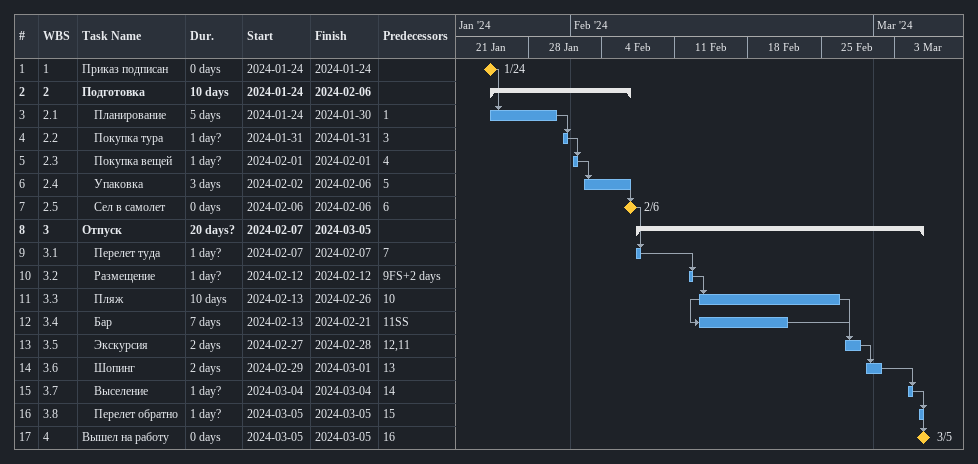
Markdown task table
| ID | WBS | Task | Duration | Start | Finish | Predecessors |
|---|---|---|---|---|---|---|
| 1 | 1 | Приказ подписан | 0d | 2024-01-24 | 2024-01-24 |  |
| 2 | 2 | **Подготовка** | 10d | 2024-01-24 | 2024-02-06 |  |
| 3 | 2.1 | Планирование | 5d | 2024-01-24 | 2024-01-30 | 1 |
| 4 | 2.2 | Покупка тура | 1d? | 2024-01-31 | 2024-01-31 | 3 |
| 5 | 2.3 | Покупка вещей | 1d? | 2024-02-01 | 2024-02-01 | 4 |
| 6 | 2.4 | Упаковка | 3d | 2024-02-02 | 2024-02-06 | 5 |
| 7 | 2.5 | Сел в самолет | 0d | 2024-02-06 | 2024-02-06 | 6 |
| 8 | 3 | **Отпуск** | 20d? | 2024-02-07 | 2024-03-05 |  |
| 9 | 3.1 | Перелет туда | 1d? | 2024-02-07 | 2024-02-07 | 7 |
| 10 | 3.2 | Размещение | 1d? | 2024-02-12 | 2024-02-12 | 9FS+2d |
| 11 | 3.3 | Пляж | 10d | 2024-02-13 | 2024-02-26 | 10 |
| 12 | 3.4 | Бар | 7d | 2024-02-13 | 2024-02-21 | 11SS |
| 13 | 3.5 | Экскурсия | 2d | 2024-02-27 | 2024-02-28 | 12, 11 |
| 14 | 3.6 | Шопинг | 2d | 2024-02-29 | 2024-03-01 | 13 |
| 15 | 3.7 | Выселение | 1d? | 2024-03-04 | 2024-03-04 | 14 |
| 16 | 3.8 | Перелет обратно | 1d? | 2024-03-05 | 2024-03-05 | 15 |
| 17 | 4 | Вышел на работу | 0d | 2024-03-05 | 2024-03-05 | 16 |
